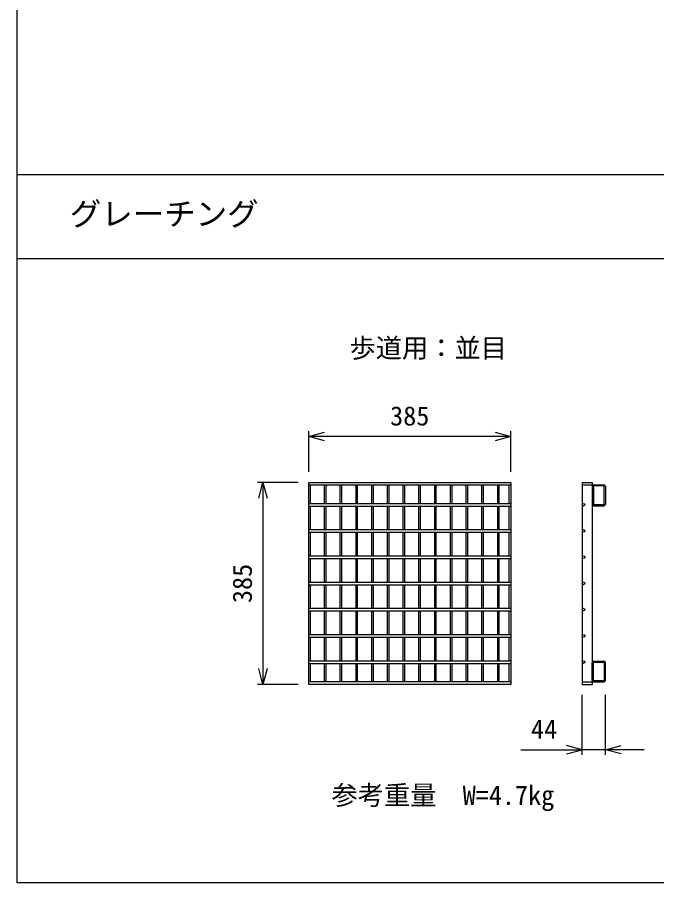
# Model space of a CAD drawing. Units: millimetres, scale not verified. Extents: x 12 to 21012, y 0 to 14850.
# Drawn here: x 2262 to 3481, y 6073 to 7723 of the extents above; entities that cross this region are included whole.
import ezdxf
from ezdxf.enums import TextEntityAlignment as Align

# ---------------------------------------------------------------- set-up
doc = ezdxf.new("R2010")
doc.units = ezdxf.units.MM
doc.header["$LTSCALE"] = 25
for name, color, linetype, lineweight in [('DIM', 7, 'Continuous', 25), ('HATCH', 6, 'Continuous', 25), ('TXT', 7, 'Continuous', 25)]:
    doc.layers.add(name, color=color, linetype=linetype, lineweight=lineweight)
doc.styles.add('ＭＳ ゴシック', font='')
doc.styles.get('ＭＳ ゴシック').set_extended_font_data('MS Gothic')

msp = doc.modelspace()

# ---------------------------------------------------------------- linework, layer by layer
at = {"layer": 'DIM'}
for p, q in [((2818.14, 6855.76), (2818.14, 6933.26)), ((2818.14, 6923.26), (2848.14, 6931.3)), ((3173.14, 6931.3), (3203.14, 6923.26)), ((3203.14, 6855.76), (3203.14, 6933.26)), ((3203.14, 6923.26), (2818.14, 6923.26)), ((2848.14, 6915.22), (2818.14, 6923.26)), ((3203.14, 6923.26), (3173.14, 6915.22)), ((2798.14, 6835.76), (2720.64, 6835.76)), ((2722.6, 6805.76), (2730.64, 6835.76)), ((2730.64, 6835.76), (2730.64, 6450.76)), ((2730.64, 6835.76), (2738.68, 6805.76)), ((2730.64, 6450.76), (2722.6, 6480.76)), ((2738.68, 6480.76), (2730.64, 6450.76)), ((2798.14, 6450.76), (2720.64, 6450.76)), ((3339.46, 6316.04), (3339.46, 6430.76)), ((3383.46, 6316.04), (3383.46, 6430.76)), ((3222.2, 6326.04), (3339.46, 6326.04)), ((3339.46, 6326.04), (3309.46, 6334.08)), ((3309.46, 6318), (3339.46, 6326.04)), ((3383.46, 6326.04), (3339.46, 6326.04)), ((3383.46, 6326.04), (3413.46, 6334.08)), ((3457.42, 6326.04), (3383.46, 6326.04)), ((3413.46, 6318), (3383.46, 6326.04))]:
    msp.add_line(p, q, dxfattribs=at)
at = {"layer": 'HATCH'}
for p, q in [((2818.14, 6835.76), (3203.14, 6835.76)), ((2818.14, 6450.76), (2818.14, 6835.76)), ((2818.14, 6831.26), (3203.14, 6831.26)), ((2821.14, 6795.76), (2821.14, 6831.26)), ((2848.14, 6795.76), (2848.14, 6831.26)), ((2851.14, 6795.76), (2851.14, 6831.26)), ((2878.14, 6795.76), (2878.14, 6831.26)), ((2881.14, 6795.76), (2881.14, 6831.26)), ((2908.14, 6795.76), (2908.14, 6831.26)), ((2911.14, 6795.76), (2911.14, 6831.26)), ((2938.14, 6795.76), (2938.14, 6831.26)), ((2941.14, 6795.76), (2941.14, 6831.26)), ((2968.14, 6795.76), (2968.14, 6831.26)), ((2971.14, 6795.76), (2971.14, 6831.26)), ((2998.14, 6795.76), (2998.14, 6831.26)), ((3001.14, 6795.76), (3001.14, 6831.26)), ((3028.14, 6795.76), (3028.14, 6831.26)), ((3031.14, 6795.76), (3031.14, 6831.26)), ((3058.14, 6795.76), (3058.14, 6831.26)), ((3061.14, 6795.76), (3061.14, 6831.26)), ((3088.14, 6795.76), (3088.14, 6831.26)), ((3091.14, 6795.76), (3091.14, 6831.26)), ((3118.14, 6795.76), (3118.14, 6831.26)), ((3121.14, 6795.76), (3121.14, 6831.26)), ((3148.14, 6795.76), (3148.14, 6831.26)), ((3151.14, 6795.76), (3151.14, 6831.26)), ((3178.14, 6795.76), (3178.14, 6831.26)), ((3181.14, 6795.76), (3181.14, 6831.26)), ((3200.14, 6795.76), (3200.14, 6831.26)), ((3203.14, 6835.76), (3203.14, 6450.76)), ((3339.46, 6835.76), (3358.46, 6835.76)), ((3339.46, 6835.76), (3339.46, 6450.76)), ((3339.46, 6831.26), (3358.46, 6831.26)), ((3358.46, 6835.76), (3358.46, 6450.76)), ((3361.46, 6831.26), (3380.46, 6831.26)), ((3358.46, 6828.26), (3358.46, 6794.26)), ((3381.16, 6828.96), (3360.76, 6828.96)), ((3360.76, 6828.96), (3360.76, 6793.56)), ((3381.16, 6793.56), (3381.16, 6828.96)), ((3383.46, 6828.26), (3383.46, 6794.26)), ((2818.14, 6795.76), (3203.14, 6795.76)), ((2818.14, 6790.76), (3203.14, 6790.76)), ((2821.14, 6745.76), (2821.14, 6790.76)), ((2848.14, 6745.76), (2848.14, 6790.76)), ((2851.14, 6745.76), (2851.14, 6790.76)), ((2878.14, 6745.76), (2878.14, 6790.76)), ((2881.14, 6745.76), (2881.14, 6790.76)), ((2908.14, 6745.76), (2908.14, 6790.76)), ((2911.14, 6745.76), (2911.14, 6790.76)), ((2938.14, 6745.76), (2938.14, 6790.76)), ((2941.14, 6745.76), (2941.14, 6790.76)), ((2968.14, 6745.76), (2968.14, 6790.76)), ((2971.14, 6745.76), (2971.14, 6790.76)), ((2998.14, 6745.76), (2998.14, 6790.76)), ((3001.14, 6745.76), (3001.14, 6790.76)), ((3028.14, 6745.76), (3028.14, 6790.76)), ((3031.14, 6745.76), (3031.14, 6790.76)), ((3058.14, 6745.76), (3058.14, 6790.76)), ((3061.14, 6745.76), (3061.14, 6790.76)), ((3088.14, 6745.76), (3088.14, 6790.76)), ((3091.14, 6745.76), (3091.14, 6790.76)), ((3118.14, 6745.76), (3118.14, 6790.76)), ((3121.14, 6745.76), (3121.14, 6790.76)), ((3148.14, 6745.76), (3148.14, 6790.76)), ((3151.14, 6745.76), (3151.14, 6790.76)), ((3178.14, 6745.76), (3178.14, 6790.76)), ((3181.14, 6745.76), (3181.14, 6790.76)), ((3200.14, 6745.76), (3200.14, 6790.76)), ((3360.76, 6793.56), (3381.16, 6793.56)), ((3361.46, 6791.26), (3380.46, 6791.26)), ((2818.14, 6745.76), (3203.14, 6745.76)), ((2818.14, 6740.76), (3203.14, 6740.76)), ((2821.14, 6695.76), (2821.14, 6740.76)), ((2848.14, 6695.76), (2848.14, 6740.76)), ((2851.14, 6695.76), (2851.14, 6740.76)), ((2878.14, 6695.76), (2878.14, 6740.76)), ((2881.14, 6695.76), (2881.14, 6740.76)), ((2908.14, 6695.76), (2908.14, 6740.76)), ((2911.14, 6695.76), (2911.14, 6740.76)), ((2938.14, 6695.76), (2938.14, 6740.76)), ((2941.14, 6695.76), (2941.14, 6740.76)), ((2968.14, 6695.76), (2968.14, 6740.76)), ((2971.14, 6695.76), (2971.14, 6740.76)), ((2998.14, 6695.76), (2998.14, 6740.76)), ((3001.14, 6695.76), (3001.14, 6740.76)), ((3028.14, 6695.76), (3028.14, 6740.76)), ((3031.14, 6695.76), (3031.14, 6740.76)), ((3058.14, 6695.76), (3058.14, 6740.76)), ((3061.14, 6695.76), (3061.14, 6740.76)), ((3088.14, 6695.76), (3088.14, 6740.76)), ((3091.14, 6695.76), (3091.14, 6740.76)), ((3118.14, 6695.76), (3118.14, 6740.76)), ((3121.14, 6695.76), (3121.14, 6740.76)), ((3148.14, 6695.76), (3148.14, 6740.76)), ((3151.14, 6695.76), (3151.14, 6740.76)), ((3178.14, 6695.76), (3178.14, 6740.76)), ((3181.14, 6695.76), (3181.14, 6740.76)), ((3200.14, 6695.76), (3200.14, 6740.76)), ((2818.14, 6695.76), (3203.14, 6695.76)), ((2818.14, 6690.76), (3203.14, 6690.76)), ((2821.14, 6645.76), (2821.14, 6690.76)), ((2848.14, 6645.76), (2848.14, 6690.76)), ((2851.14, 6645.76), (2851.14, 6690.76)), ((2878.14, 6645.76), (2878.14, 6690.76)), ((2881.14, 6645.76), (2881.14, 6690.76)), ((2908.14, 6645.76), (2908.14, 6690.76)), ((2911.14, 6645.76), (2911.14, 6690.76)), ((2938.14, 6645.76), (2938.14, 6690.76)), ((2941.14, 6645.76), (2941.14, 6690.76)), ((2968.14, 6645.76), (2968.14, 6690.76)), ((2971.14, 6645.76), (2971.14, 6690.76)), ((2998.14, 6645.76), (2998.14, 6690.76)), ((3001.14, 6645.76), (3001.14, 6690.76)), ((3028.14, 6645.76), (3028.14, 6690.76)), ((3031.14, 6645.76), (3031.14, 6690.76)), ((3058.14, 6645.76), (3058.14, 6690.76)), ((3061.14, 6645.76), (3061.14, 6690.76)), ((3088.14, 6645.76), (3088.14, 6690.76)), ((3091.14, 6645.76), (3091.14, 6690.76)), ((3118.14, 6645.76), (3118.14, 6690.76)), ((3121.14, 6645.76), (3121.14, 6690.76)), ((3148.14, 6645.76), (3148.14, 6690.76)), ((3151.14, 6645.76), (3151.14, 6690.76)), ((3178.14, 6645.76), (3178.14, 6690.76)), ((3181.14, 6645.76), (3181.14, 6690.76)), ((3200.14, 6645.76), (3200.14, 6690.76)), ((2818.14, 6645.76), (3203.14, 6645.76)), ((2818.14, 6640.76), (3203.14, 6640.76)), ((2821.14, 6595.76), (2821.14, 6640.76)), ((2848.14, 6595.76), (2848.14, 6640.76)), ((2851.14, 6595.76), (2851.14, 6640.76)), ((2878.14, 6595.76), (2878.14, 6640.76)), ((2881.14, 6595.76), (2881.14, 6640.76)), ((2908.14, 6595.76), (2908.14, 6640.76)), ((2911.14, 6595.76), (2911.14, 6640.76)), ((2938.14, 6595.76), (2938.14, 6640.76)), ((2941.14, 6595.76), (2941.14, 6640.76)), ((2968.14, 6595.76), (2968.14, 6640.76)), ((2971.14, 6595.76), (2971.14, 6640.76)), ((2998.14, 6595.76), (2998.14, 6640.76)), ((3001.14, 6595.76), (3001.14, 6640.76)), ((3028.14, 6595.76), (3028.14, 6640.76)), ((3031.14, 6595.76), (3031.14, 6640.76)), ((3058.14, 6595.76), (3058.14, 6640.76)), ((3061.14, 6595.76), (3061.14, 6640.76)), ((3088.14, 6595.76), (3088.14, 6640.76)), ((3091.14, 6595.76), (3091.14, 6640.76)), ((3118.14, 6595.76), (3118.14, 6640.76)), ((3121.14, 6595.76), (3121.14, 6640.76)), ((3148.14, 6595.76), (3148.14, 6640.76)), ((3151.14, 6595.76), (3151.14, 6640.76)), ((3178.14, 6595.76), (3178.14, 6640.76)), ((3181.14, 6595.76), (3181.14, 6640.76)), ((3200.14, 6595.76), (3200.14, 6640.76)), ((2818.14, 6595.76), (3203.14, 6595.76)), ((2818.14, 6590.76), (3203.14, 6590.76)), ((2821.14, 6545.76), (2821.14, 6590.76)), ((2848.14, 6545.76), (2848.14, 6590.76)), ((2851.14, 6545.76), (2851.14, 6590.76)), ((2878.14, 6545.76), (2878.14, 6590.76)), ((2881.14, 6545.76), (2881.14, 6590.76)), ((2908.14, 6545.76), (2908.14, 6590.76)), ((2911.14, 6545.76), (2911.14, 6590.76)), ((2938.14, 6545.76), (2938.14, 6590.76)), ((2941.14, 6545.76), (2941.14, 6590.76)), ((2968.14, 6545.76), (2968.14, 6590.76)), ((2971.14, 6545.76), (2971.14, 6590.76)), ((2998.14, 6545.76), (2998.14, 6590.76)), ((3001.14, 6545.76), (3001.14, 6590.76)), ((3028.14, 6545.76), (3028.14, 6590.76)), ((3031.14, 6545.76), (3031.14, 6590.76)), ((3058.14, 6545.76), (3058.14, 6590.76)), ((3061.14, 6545.76), (3061.14, 6590.76)), ((3088.14, 6545.76), (3088.14, 6590.76)), ((3091.14, 6545.76), (3091.14, 6590.76)), ((3118.14, 6545.76), (3118.14, 6590.76)), ((3121.14, 6545.76), (3121.14, 6590.76)), ((3148.14, 6545.76), (3148.14, 6590.76)), ((3151.14, 6545.76), (3151.14, 6590.76)), ((3178.14, 6545.76), (3178.14, 6590.76)), ((3181.14, 6545.76), (3181.14, 6590.76)), ((3200.14, 6545.76), (3200.14, 6590.76)), ((2818.14, 6545.76), (3203.14, 6545.76)), ((2818.14, 6540.76), (3203.14, 6540.76)), ((2821.14, 6495.76), (2821.14, 6540.76)), ((2848.14, 6495.76), (2848.14, 6540.76)), ((2851.14, 6495.76), (2851.14, 6540.76)), ((2878.14, 6495.76), (2878.14, 6540.76)), ((2881.14, 6495.76), (2881.14, 6540.76)), ((2908.14, 6495.76), (2908.14, 6540.76)), ((2911.14, 6495.76), (2911.14, 6540.76)), ((2938.14, 6495.76), (2938.14, 6540.76)), ((2941.14, 6495.76), (2941.14, 6540.76)), ((2968.14, 6495.76), (2968.14, 6540.76)), ((2971.14, 6495.76), (2971.14, 6540.76)), ((2998.14, 6495.76), (2998.14, 6540.76)), ((3001.14, 6495.76), (3001.14, 6540.76)), ((3028.14, 6495.76), (3028.14, 6540.76)), ((3031.14, 6495.76), (3031.14, 6540.76)), ((3058.14, 6495.76), (3058.14, 6540.76)), ((3061.14, 6495.76), (3061.14, 6540.76)), ((3088.14, 6495.76), (3088.14, 6540.76)), ((3091.14, 6495.76), (3091.14, 6540.76)), ((3118.14, 6495.76), (3118.14, 6540.76)), ((3121.14, 6495.76), (3121.14, 6540.76)), ((3148.14, 6495.76), (3148.14, 6540.76)), ((3151.14, 6495.76), (3151.14, 6540.76)), ((3178.14, 6495.76), (3178.14, 6540.76)), ((3181.14, 6495.76), (3181.14, 6540.76)), ((3200.14, 6495.76), (3200.14, 6540.76)), ((2818.14, 6495.76), (3203.14, 6495.76)), ((2818.14, 6490.76), (3203.14, 6490.76)), ((2821.14, 6455.26), (2821.14, 6490.76)), ((2848.14, 6455.26), (2848.14, 6490.76)), ((2851.14, 6455.26), (2851.14, 6490.76)), ((2878.14, 6455.26), (2878.14, 6490.76)), ((2881.14, 6455.26), (2881.14, 6490.76)), ((2908.14, 6455.26), (2908.14, 6490.76)), ((2911.14, 6455.26), (2911.14, 6490.76)), ((2938.14, 6455.26), (2938.14, 6490.76)), ((2941.14, 6455.26), (2941.14, 6490.76)), ((2968.14, 6455.26), (2968.14, 6490.76)), ((2971.14, 6455.26), (2971.14, 6490.76)), ((2998.14, 6455.26), (2998.14, 6490.76)), ((3001.14, 6455.26), (3001.14, 6490.76)), ((3028.14, 6455.26), (3028.14, 6490.76)), ((3031.14, 6455.26), (3031.14, 6490.76)), ((3058.14, 6455.26), (3058.14, 6490.76)), ((3061.14, 6455.26), (3061.14, 6490.76)), ((3088.14, 6455.26), (3088.14, 6490.76)), ((3091.14, 6455.26), (3091.14, 6490.76)), ((3118.14, 6455.26), (3118.14, 6490.76)), ((3121.14, 6455.26), (3121.14, 6490.76)), ((3148.14, 6455.26), (3148.14, 6490.76)), ((3151.14, 6455.26), (3151.14, 6490.76)), ((3178.14, 6455.26), (3178.14, 6490.76)), ((3181.14, 6455.26), (3181.14, 6490.76)), ((3200.14, 6455.26), (3200.14, 6490.76)), ((3358.46, 6458.26), (3358.46, 6492.26)), ((3360.76, 6492.96), (3381.16, 6492.96)), ((3360.76, 6457.56), (3360.76, 6492.96)), ((3361.46, 6495.26), (3380.46, 6495.26)), ((3381.16, 6492.96), (3381.16, 6457.56)), ((3383.46, 6458.26), (3383.46, 6492.26)), ((3203.14, 6455.26), (2818.14, 6455.26)), ((3339.46, 6455.26), (3358.46, 6455.26)), ((3381.16, 6457.56), (3360.76, 6457.56)), ((3361.46, 6455.26), (3380.46, 6455.26)), ((3203.14, 6450.76), (2818.14, 6450.76)), ((3339.46, 6450.76), (3358.46, 6450.76))]:
    msp.add_line(p, q, dxfattribs=at)
for centre in [(3341.96, 6793.26), (3341.96, 6743.26), (3341.96, 6693.26), (3341.96, 6643.26), (3341.96, 6593.26), (3341.96, 6543.26), (3341.96, 6493.26)]:
    msp.add_circle(centre, 2.5, dxfattribs=at)
for centre, start, end in [((3361.46, 6828.26), 90, 180), ((3380.46, 6828.26), 0, 90), ((3361.46, 6794.26), 180, 270), ((3380.46, 6794.26), 270, 0), ((3361.46, 6492.26), 90, 180), ((3380.46, 6492.26), 0, 90), ((3361.46, 6458.26), 180, 270), ((3380.46, 6458.26), 270, 0)]:
    msp.add_arc(centre, 3, start, end, dxfattribs=at)
at = {"layer": 'TXT'}
for p, q in [((2262.5, 6072.57), (2262.5, 9372.57)), ((2262.5, 7422.57), (8362.5, 7422.57)), ((2262.5, 7262.57), (8362.5, 7262.57)), ((8362.5, 6072.57), (2262.5, 6072.57))]:
    msp.add_line(p, q, dxfattribs=at)

# ---------------------------------------------------------------- texts
at = {"layer": 'DIM', "style": 'ＭＳ ゴシック'}
for s, p in [('385', (2973.14, 6933.26)), ('44', (3241.71, 6336.04)), ('参考重量\u3000W=4.7kg', (2861.41, 6210.02))]:
    msp.add_text(s, height=36.66, dxfattribs=at).set_placement(p, align=Align.BOTTOM_LEFT)
msp.add_text('385', height=36.66, rotation=90, dxfattribs=at).set_placement((2720.64, 6605.76), align=Align.BOTTOM_LEFT)
at = {"layer": 'TXT', "style": 'ＭＳ ゴシック'}
for s, height, p in [('グレーチング', 43.99, (2362.5, 7312.57)), ('歩道用：並目 ', 36.66, (2895.68, 7062.72))]:
    msp.add_text(s, height=height, dxfattribs=at).set_placement(p, align=Align.BOTTOM_LEFT)

doc.saveas('drawing.dxf')
